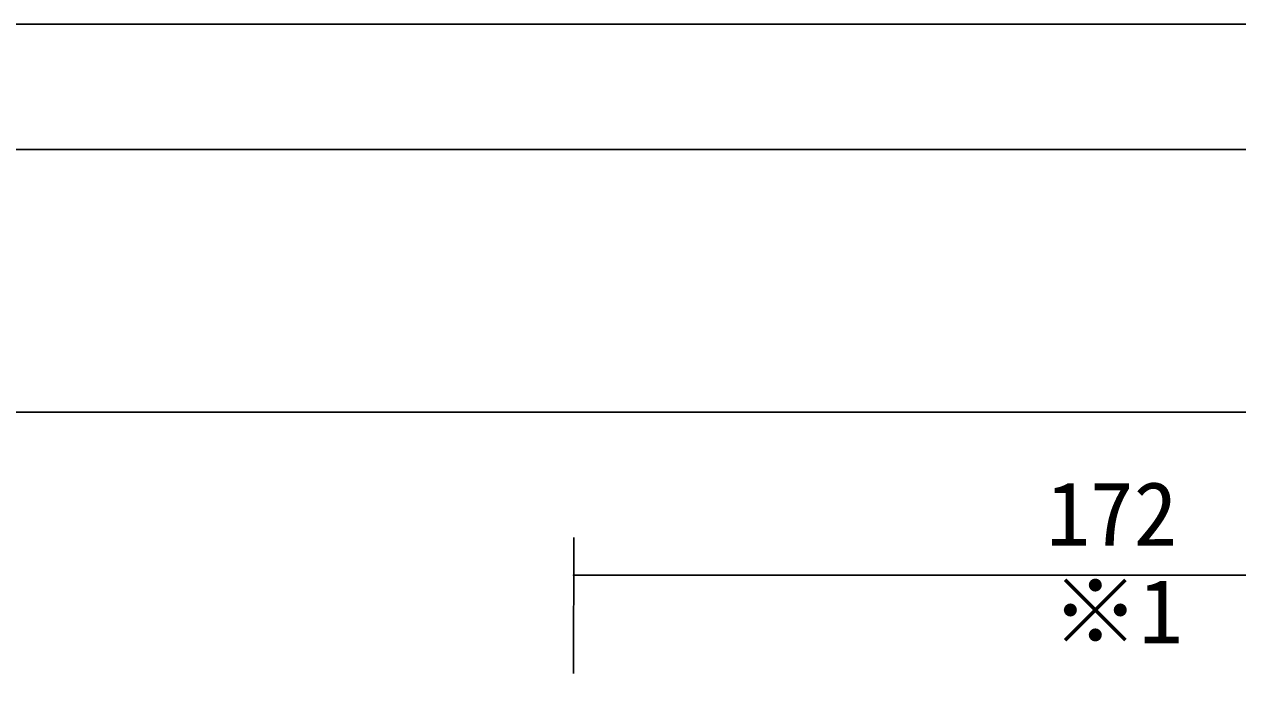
# Model space of a CAD drawing. Units: millimetres, scale not verified. Extents: x -800 to 800, y -554 to 554.
# Drawn here: x -595.1 to -401.1, y 448.6 to 554 of the extents above; entities that cross this region are included whole.
import ezdxf
from ezdxf.enums import TextEntityAlignment as Align

# ---------------------------------------------------------------- set-up
doc = ezdxf.new("R2010")
doc.units = ezdxf.units.MM
doc.header["$LTSCALE"] = 4
for name, color, linetype, lineweight in [('1-0', 7, 'Continuous', 25), ('1-4_0', 7, 'Continuous', 25), ('2-0', 7, 'Continuous', 25)]:
    doc.layers.add(name, color=color, linetype=linetype, lineweight=lineweight)
doc.styles.add('ＭＳ ゴシック', font='')
doc.styles.get('ＭＳ ゴシック').set_extended_font_data('MS Gothic')

msp = doc.modelspace()

# ---------------------------------------------------------------- linework, layer by layer
at = {"layer": '1-0'}
for p, q in [((-780, 534), (152, 534)), ((-780, 492), (152, 492))]:
    msp.add_line(p, q, dxfattribs=at)
at = {"layer": '1-4_0'}
for p, q in [((-780, 534), (152, 534)), ((-780, 534), (152, 534)), ((-780, 492), (152, 492)), ((-780, 492), (152, 492))]:
    msp.add_line(p, q, dxfattribs=at)
msp.add_lwpolyline([(-800, -554), (800, -554), (800, 554), (-800, 554)], close=True, dxfattribs=at)
at = {"layer": '2-0'}
for p, q in [((-507.271, 471.938), (-507.286, 450.202)), ((-507.271, 465.938), (-335.274, 465.938)), ((-507.23, 465.942), (-507.23, 465.938))]:
    msp.add_line(p, q, dxfattribs=at)
for centre, radius, start, end in [((-507.272, 465.938), 0.0397, 177.09099, 182.90901), ((-507.268, 465.938), 0.0434, 171.77213, 177.32017), ((-507.276, 465.938), 0.0352, 183.12524, 189.17985), ((-507.275, 465.938), 0.0365, 189.18109, 195.01795), ((-507.272, 465.939), 0.0391, 160.28316, 166.07248), ((-507.27, 465.938), 0.0409, 166.07827, 171.7669), ((-507.273, 465.939), 0.0379, 195.01719, 200.64968), ((-507.273, 465.939), 0.0378, 154.4285, 160.27717), ((-507.272, 465.939), 0.0393, 200.64748, 206.10284), ((-507.274, 465.94), 0.037, 148.5546, 154.42267), ((-507.271, 465.94), 0.0406, 206.09971, 211.4145), ((-507.274, 465.94), 0.0367, 142.69789, 148.54925), ((-507.27, 465.94), 0.0415, 211.41085, 216.62717), ((-507.27, 465.94), 0.0422, 216.62333, 221.78573), ((-507.274, 465.94), 0.0367, 136.8889, 142.69323), ((-507.274, 465.939), 0.0371, 131.15128, 136.88506), ((-507.269, 465.941), 0.0424, 221.78199, 226.93509), ((-507.273, 465.939), 0.0377, 125.50155, 131.14826), ((-507.269, 465.941), 0.0424, 226.93169, 232.11811), ((-507.27, 465.94), 0.042, 232.11532, 237.37364), ((-507.273, 465.938), 0.0386, 119.94975, 125.49928), ((-507.272, 465.937), 0.0397, 114.50051, 119.9481), ((-507.27, 465.94), 0.0414, 237.37172, 242.73431), ((-507.272, 465.936), 0.041, 109.15447, 114.49934), ((-507.27, 465.939), 0.0407, 242.73359, 248.22413), ((-507.271, 465.935), 0.0424, 103.90968, 109.15362), ((-507.27, 465.939), 0.0401, 248.2249, 253.85572), ((-507.271, 465.933), 0.044, 98.76295, 103.909), ((-507.271, 465.938), 0.0396, 253.85826, 259.6277), ((-507.271, 465.931), 0.0458, 93.71097, 98.76233), ((-507.271, 465.938), 0.0394, 259.63214, 265.52261), ((-507.271, 465.93), 0.0476, 88.75108, 93.71589), ((-507.271, 465.938), 0.0396, 265.52638, 271.50042), ((-507.271, 465.931), 0.0467, 83.77532, 88.78032), ((-507.271, 465.938), 0.0394, 271.49391, 277.43308), ((-507.271, 465.938), 0.0394, 277.43846, 283.27166), ((-507.27, 465.932), 0.0449, 78.67636, 83.7747), ((-507.27, 465.934), 0.0432, 73.48114, 78.67573), ((-507.271, 465.938), 0.0398, 283.27514, 288.97644), ((-507.27, 465.935), 0.0417, 68.18632, 73.48039), ((-507.271, 465.939), 0.0404, 288.97807, 294.53802), ((-507.269, 465.937), 0.0403, 62.7892, 68.18533), ((-507.271, 465.939), 0.0411, 294.53801, 299.96226), ((-507.269, 465.938), 0.0392, 57.28893, 62.78781), ((-507.272, 465.94), 0.0417, 299.9609, 305.26779), ((-507.272, 465.94), 0.0422, 305.2654, 310.48328), ((-507.268, 465.939), 0.0382, 51.68797, 57.28699), ((-507.268, 465.939), 0.0374, 45.99345, 51.68534), ((-507.272, 465.941), 0.0425, 310.48015, 315.64479), ((-507.272, 465.941), 0.0424, 315.64119, 320.79344), ((-507.267, 465.94), 0.0369, 40.21848, 45.99003), ((-507.272, 465.94), 0.0419, 320.78962, 325.97335), ((-507.267, 465.94), 0.0367, 34.38299, 40.21422), ((-507.267, 465.94), 0.0368, 28.51407, 34.37797), ((-507.271, 465.94), 0.0411, 325.96957, 331.22965), ((-507.268, 465.939), 0.0373, 22.64526, 28.50844), ((-507.27, 465.939), 0.04, 331.22621, 336.60629), ((-507.269, 465.939), 0.0384, 16.81517, 22.63931), ((-507.269, 465.939), 0.0386, 336.60357, 342.14341), ((-507.27, 465.939), 0.0399, 11.06512, 16.80923), ((-507.267, 465.938), 0.0372, 342.14186, 347.87389), ((-507.272, 465.938), 0.042, 5.43643, 11.05956), ((-507.265, 465.938), 0.0347, 353.8216, 359.98446), ((-507.266, 465.938), 0.0359, 347.87405, 353.81917)]:
    msp.add_arc(centre, radius, start, end, dxfattribs=at)

# ---------------------------------------------------------------- texts
at = {"layer": '2-0', "style": 'ＭＳ ゴシック'}
for s, p in [('172', (-431.706, 467.55)), ('※1', (-430.88, 451.968))]:
    msp.add_text(s, height=10.26, dxfattribs=at).set_placement(p, align=Align.BOTTOM_LEFT)

doc.saveas('drawing.dxf')
